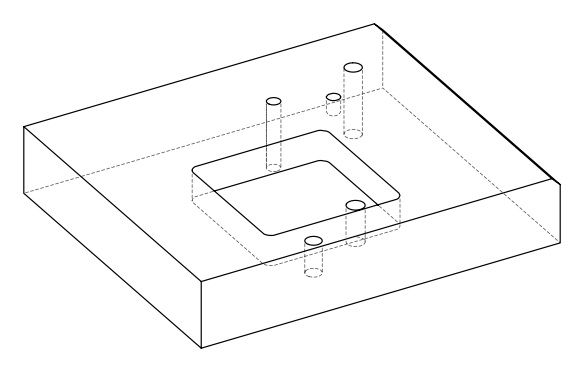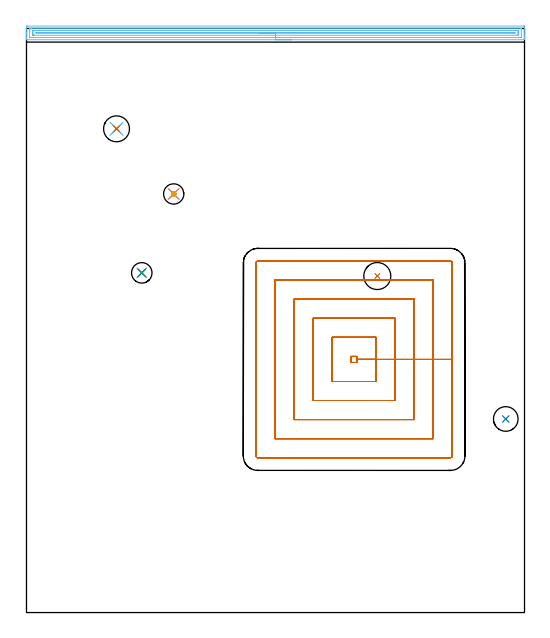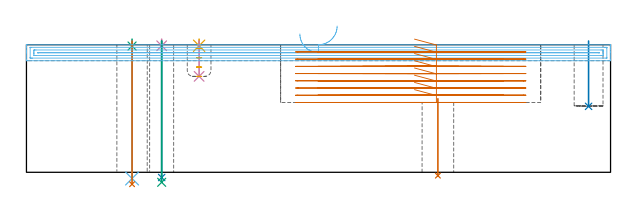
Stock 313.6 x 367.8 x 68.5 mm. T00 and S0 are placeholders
(PLAN: 13 operations, 10 tool changes, 38.8 min)
(1 INDEXABLE_INSERT_DRILL_THROUGH_HOLE_FROM_SOLID | STEP1HOLE | NXT0302_005 | 0.17 min | 15524 mm3)
(2 INDEXABLE_INSERT_DRILL_BLIND_HOLE_FROM_SOLID | STEP1POCKET | NXT0302_002 | 0.14 min | 6199 mm3)
(3 SPOT_DRILL | STEP1HOLE_1 | NXT0321_9005460120000 | 0.03 min | 2 mm3)
(4 SPOT_DRILL_1 | STEP1HOLE_2 | NXT0321_9005460120000 | 0.03 min | 3 mm3)
(5 SPOT_DRILL_2 | STEP1POCKET_1 | NXT0321_9005460120000 | 0.03 min | 1 mm3)
(6 DRILL_THROUGH_HOLE_INTO_CENTER | STEP1HOLE_1 | NXT0301_072 | 0.3 min | 5465 mm3)
(7 DRILL_TO_ENLARGE_THROUGH_HOLE | STEP1HOLE_1 | UGT0301_287 | 0.31 min | 8805 mm3)
(8 DRILL_THROUGH_HOLE_INTO_CENTER_1 | STEP1HOLE_2 | NXT0301_042 | 0.29 min | 2691 mm3)
(9 DRILL_TO_ENLARGE_THROUGH_HOLE_1 | STEP1HOLE_2 | UGT0301_237 | 0.31 min | 6238 mm3)
(10 DRILL_BLIND_HOLE_INTO_CENTER | STEP1POCKET_1 | NXT0301_089 | 0.08 min | 1695 mm3)
(11 MILL_ROUGH_BLIND_HOLE_CONTOUR | STEP1POCKET_1 | UGT0201_089 | Spiral | 0.22 min | 406 mm3)
(12 AREA_MILL | FG_CHAMFER_SURFACE | UGT0205_001 | 10.19 min | 11597 mm3)
(13 MILL_RECTANGULAR_POCKET | POCKET_RECTANGULAR_STRAIGHT | UGT0201_008 | Follow Part, ap 4, ae 75% | 26.69 min | 595774 mm3)
(TOOL NXT0302_005 | Index. Insert Drill 17mm [880-D1700L20-05] | D17 PA176 FL85 Z2)
(TOOL NXT0302_002 | Index. Insert Drill 15.5mm [880-D1550L20-05] | D15.5 PA176 FL78 Z2)
(TOOL NXT0321_9005460120000 | NC Spot Drill, 142deg, 12mm, Carbide, Uncoated | D12 PA142 FL30 Z2)
(TOOL NXT0301_072 | Carbide Drill 10.1mm [860.1-1010-051A1-MM 2214] | D10.1 PA140 FL71 Z2)
(TOOL UGT0301_287 | Twist Drill 16.3 mm | D16.3 PA118 FL125 Z2)
(TOOL NXT0301_042 | Carbide Drill 7.1mm [860.1-0710-057A1-MM 2214] | D7.1 PA140 FL85 Z2)
(TOOL UGT0301_237 | Twist Drill 12.9 mm | D12.9 PA118 FL97 Z2)
(TOOL NXT0301_089 | Carbide Drill 11.8mm [860.1-1180-035A1-MM 2214] | D11.8 PA140 FL55 Z2)
(TOOL UGT0201_089 | End mill 10 mm | D10 R3 FL22 Z4)
(TOOL UGT0205_001 | Chamfer Mill 20 x 3 x 45 deg. | D20 FL50 Z2)
(TOOL UGT0201_008 | End Mill 16 mm | D16 FL32 Z4)
(OP 1 INDEXABLE_INSERT_DRILL_THROUGH_HOLE_FROM_SOLID)
G17 G21 G94 G90
T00 M6
G54
G17 G0 G90 X220.9 Y211.9 S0 M3
G43 Z78.5 H1
G94 G81 G98 Z-1.797 F250. R39.5
G80
M5
M2
(OP 2 INDEXABLE_INSERT_DRILL_BLIND_HOLE_FROM_SOLID)
G17 G21 G94 G90
T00 M6
G54
G17 G0 G90 X301.8 Y121.9 S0 M3
G43 Z78.5 H1
G94 G81 G98 Z35.4 F250. R70.5
G80
M5
M2
(OP 3 SPOT_DRILL)
G17 G21 G94 G90
T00 M6
G54
G17 G0 G90 X56.7 Y304.6 S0 M3
G43 Z78.5 H0
G94 G81 G98 Z67.798 F250. R71.5
G80
M5
M2
(OP 4 SPOT_DRILL_1)
G17 G21 G94 G90
T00 M6
G54
G17 G0 G90 X72.6 Y213.9 S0 M3
G43 Z78.5 H0
G94 G81 G98 Z67.945 F250. R71.5
G80
M5
M2
(OP 5 SPOT_DRILL_2)
G17 G21 G94 G90
T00 M6
G54
G17 G0 G90 X92.7 Y263.6 S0 M3
G43 Z78.5 H0
G94 G81 G98 Z67.949 F250. R71.5
G80
M5
M2
(OP 6 DRILL_THROUGH_HOLE_INTO_CENTER)
G17 G21 G94 G90
T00 M6
G54
G17 G0 G90 X56.7 Y304.6 S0 M3
G43 Z78.5 H1
G94 G73 G98 Z-3.338 F250. Q8.98 R70.5
G80
M5
M2
(OP 7 DRILL_TO_ENLARGE_THROUGH_HOLE)
G17 G21 G94 G90
T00 M6
G54
G17 G0 G90 X56.7 Y304.6 S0 M3
G43 Z78.5 H0
G94 G73 G98 Z-6.397 F250. Q14.979 R70.5
G80
M5
M2
(OP 8 DRILL_THROUGH_HOLE_INTO_CENTER_1)
G17 G21 G94 G90
T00 M6
G54
G17 G0 G90 X72.6 Y213.9 S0 M3
G43 Z78.5 H1
G94 G73 G98 Z-2.792 F250. Q6.481 R70.5
G80
M5
M2
(OP 9 DRILL_TO_ENLARGE_THROUGH_HOLE_1)
G17 G21 G94 G90
T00 M6
G54
G17 G0 G90 X72.6 Y213.9 S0 M3
G43 Z78.5 H0
G94 G73 G98 Z-5.376 F250. Q12.313 R70.5
G80
M5
M2
(OP 10 DRILL_BLIND_HOLE_INTO_CENTER)
G17 G21 G94 G90
T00 M6
G54
G17 G0 G90 X92.7 Y263.6 S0 M3
G43 Z78.5 H1
G94 G81 G98 Z51.5 F250. R70.5
G80
M5
M2
(OP 11 MILL_ROUGH_BLIND_HOLE_CONTOUR)
G17 G21 G94 G90
T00 M6
G54
G17 G0 G90 X92.7 Y263.6 S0 M3
G43 Z78.5 H0
Z66.5
G94 G3 X93.334 Y264.366 R0.645 F250.
X92.438 Y264.975 R0.766
X91.325 Y263.338 R1.4
X92.438 Y264.975 R-1.4
X91.881 Y264.156 R0.7
X92.7 Y263.6 R0.7
G0 Z61.5
G3 X93.334 Y264.366 R0.645
X92.438 Y264.975 R0.766
X91.325 Y263.338 R1.4
X92.438 Y264.975 R-1.4
X91.881 Y264.156 R0.7
X92.7 Y263.6 R0.7
G0 Z56.5
G3 X93.334 Y264.366 R0.645
X92.438 Y264.975 R0.766
X91.325 Y263.338 R1.4
X92.438 Y264.975 R-1.4
X91.881 Y264.156 R0.7
X92.7 Y263.6 R0.7
G0 Z51.5
G3 X93.334 Y264.366 R0.645
X92.438 Y264.975 R0.766
X91.325 Y263.338 R1.4
X92.438 Y264.975 R-1.4
X91.881 Y264.156 R0.7
X92.7 Y263.6 R0.7
G0 Z78.5
M5
M2
(OP 12 AREA_MILL)
G17 G21 G94 G90
T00 M6
G54
G17 G0 G90 X166.8 Y360.7 S1061 M3
G43 Z78.5 H0
G94 G1 X166.762 Z77.628 F250.
X166.648 Z76.763
X166.459 Z75.912
X166.197 Z75.08
X165.863 Z74.274
X165.46 Z73.5
X164.992 Z72.764
X164.46 Z72.072
X163.871 Z71.429
X163.228 Z70.839
X162.536 Z70.308
X161.8 Z69.84
X161.026 Z69.437
X160.22 Z69.103
X159.388 Z68.841
X158.536 Z68.652
X157.672 Z68.538
X156.8 Z68.5
X0.16
X0.01 Y360.702 Z68.488
X0.002 Y360.829 Z68.364
X0. Y360.96 Z68.239
Y361.308 Z67.891
Y361.937 Z67.257
Y364.002 Z65.195
Y364.562 Z64.632
Y364.998 Z64.198
Y368.657 Z60.54
X0.003 Y368.938 Z60.259
X0.01 Y369.293 Z59.905
X0.24 Y369.297 Z59.901
X0.607 Y369.3 Z59.9
X312.993
X313.36 Y369.297 Z59.901
X313.59 Y369.293 Z59.905
X313.6 Y368.938 Z60.259
Y364.562 Z64.632
Y363.127 Z66.07
Y361.937 Z67.257
Y361.309 Z67.891
Y360.96 Z68.239
X313.598 Y360.829 Z68.364
X313.59 Y360.702 Z68.488
X313.44 Y360.7 Z68.5
X156.8
Y362.114 Z67.086
X2.392 Y362.115 Z67.085
X2.21 Y362.116 Z67.084
X2.047 Y362.12 Z67.08
X2.014 Y362.121 Z67.079
X2.008 Y362.142 Z67.058
X2.005 Y362.169 Z67.031
X2.001 Y362.32 Z66.88
X2. Y367.571 Z61.629
X2.002 Y367.7 Z61.5
X2.006 Y367.802 Z61.398
X2.01 Y367.868 Z61.332
X2.02 Y367.879 Z61.321
X2.037 Y367.88 Z61.32
X2.392 Y367.885 Z61.315
X2.572 Y367.886 Z61.314
X3.284
X311.208 Y367.885 Z61.315
X311.39 Y367.884 Z61.316
X311.553 Y367.88 Z61.32
X311.586 Y367.879 Z61.321
X311.592 Y367.858 Z61.342
X311.595 Y367.831 Z61.369
X311.599 Y367.68 Z61.521
X311.6 Y362.429 Z66.771
X311.598 Y362.3 Z66.9
X311.594 Y362.198 Z67.002
X311.59 Y362.132 Z67.068
X311.58 Y362.121 Z67.079
X311.563 Y362.12 Z67.08
X311.208 Y362.115 Z67.085
X311.028 Y362.114 Z67.086
X310.316
X156.8
Y363.528 Z65.672
X5.069 Y363.529 Z65.671
X4.337 Y363.53 Z65.67
X4.177 Y363.532 Z65.668
X4.024 Y363.535 Z65.665
X4.01 Y363.687 Z65.513
X4.003 Y363.857 Z65.343
X4. Y364.562 Z64.638
Y364.736 Z64.464
Y365.438 Z63.762
X4.001 Y365.61 Z63.59
X4.01 Y366.313 Z62.887
X4.022 Y366.465 Z62.735
X5.069 Y366.471 Z62.729
X308.531
X309.263 Y366.47 Z62.73
X309.423 Y366.468 Z62.732
X309.576 Y366.465 Z62.735
X309.59 Y366.313 Z62.887
X309.597 Y366.143 Z63.057
X309.6 Y365.438 Z63.762
Y365.264 Z63.936
Y364.562 Z64.638
X309.599 Y364.39 Z64.81
X309.59 Y363.687 Z65.513
X309.578 Y363.536 Z65.664
X308.531 Y363.529 Z65.671
X156.8 Y363.528 Z65.672
Y364.943 Z64.257
X6.291 Y364.944 Z64.256
X6.174 Y364.948 Z64.252
X6.01 Y364.957 Z64.243
X6.007 Y365. Z64.2
X6.01 Y365.043 Z64.157
X6.174 Y365.052 Z64.148
X6.291 Y365.057 Z64.143
X6.35
X307.309
X307.426 Y365.052 Z64.148
X307.59 Y365.043 Z64.157
X307.592 Y365. Z64.2
X307.59 Y364.957 Z64.243
X307.426 Y364.948 Z64.252
X307.309 Y364.944 Z64.256
X307.25 Y364.943 Z64.257
X156.8
X155.928 Z64.295
X155.064 Z64.409
X154.212 Z64.598
X153.38 Z64.86
X152.574 Z65.194
X151.8 Z65.597
X151.064 Z66.066
X150.372 Z66.597
X149.729 Z67.186
X149.14 Z67.829
X148.608 Z68.522
X148.14 Z69.257
X147.737 Z70.031
X147.403 Z70.837
X147.141 Z71.669
X146.952 Z72.521
X146.838 Z73.386
X146.8 Z74.257
G0 Z78.5
M5
M2
(OP 13 MILL_RECTANGULAR_POCKET)
G17 G21 G94 G90
T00 M6
G54
G17 G0 G90 X208.342 Y145.5 S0 M3
G43 Z78.5 H0
Z71.5
G94 G1 X220.1 Z68.349 F250.
Y159.4 Z64.625
X208.1
Y161.3 F500.
X204.5
Y157.5
X208.1
Y159.4
X220.1
Y173.3
X192.5
Y145.5
X220.1
Y159.4
X232.1
Y185.3
X180.5
Y133.5
X232.1
Y159.4
X244.1
Y197.3
X168.5
Y121.5
X244.1
Y159.4
X256.1
Y209.3
X156.5
Y109.5
X256.1
Y159.4
X268.1
Y220.1
G3 X266.9 Y221.3 R1.2
G1 X145.7
G3 X144.5 Y220.1 R1.2
G1 Y98.7
G3 X145.7 Y97.5 R1.2
G1 X266.9
G3 X268.1 Y98.7 R1.2
G1 Y159.4
Y160.4
G0 X208.342 Y145.5 Z67.625
G1 X220.1 Z64.474 F250.
Y159.4 Z60.75
X208.1
Y161.3 F500.
X204.5
Y157.5
X208.1
Y159.4
X220.1
Y173.3
X192.5
Y145.5
X220.1
Y159.4
X232.1
Y185.3
X180.5
Y133.5
X232.1
Y159.4
X244.1
Y197.3
X168.5
Y121.5
X244.1
Y159.4
X256.1
Y209.3
X156.5
Y109.5
X256.1
Y159.4
X268.1
Y220.1
G3 X266.9 Y221.3 R1.2
G1 X145.7
G3 X144.5 Y220.1 R1.2
G1 Y98.7
G3 X145.7 Y97.5 R1.2
G1 X266.9
G3 X268.1 Y98.7 R1.2
G1 Y159.4
Y160.4
G0 X208.342 Y145.5 Z63.75
G1 X220.1 Z60.599 F250.
Y159.4 Z56.875
X208.1
Y161.3 F500.
X204.5
Y157.5
X208.1
Y159.4
X220.1
Y173.3
X192.5
Y145.5
X220.1
Y159.4
X232.1
Y185.3
X180.5
Y133.5
X232.1
Y159.4
X244.1
Y197.3
X168.5
Y121.5
X244.1
Y159.4
X256.1
Y209.3
X156.5
Y109.5
X256.1
Y159.4
X268.1
Y220.1
G3 X266.9 Y221.3 R1.2
G1 X145.7
G3 X144.5 Y220.1 R1.2
G1 Y98.7
G3 X145.7 Y97.5 R1.2
G1 X266.9
G3 X268.1 Y98.7 R1.2
G1 Y159.4
Y160.4
G0 X208.342 Y145.5 Z59.875
G1 X220.1 Z56.724 F250.
Y159.4 Z53.
X208.1
Y161.3 F500.
X204.5
Y157.5
X208.1
Y159.4
X220.1
Y173.3
X192.5
Y145.5
X220.1
Y159.4
X232.1
Y185.3
X180.5
Y133.5
X232.1
Y159.4
X244.1
Y197.3
X168.5
Y121.5
X244.1
Y159.4
X256.1
Y209.3
X156.5
Y109.5
X256.1
Y159.4
X268.1
Y220.1
G3 X266.9 Y221.3 R1.2
G1 X145.7
G3 X144.5 Y220.1 R1.2
G1 Y98.7
G3 X145.7 Y97.5 R1.2
G1 X266.9
G3 X268.1 Y98.7 R1.2
G1 Y159.4
Y160.4
G0 X208.342 Y145.5 Z56.
G1 X220.1 Z52.849 F250.
Y159.4 Z49.125
X208.1
Y161.3 F500.
X204.5
Y157.5
X208.1
Y159.4
X220.1
Y173.3
X192.5
Y145.5
X220.1
Y159.4
X232.1
Y185.3
X180.5
Y133.5
X232.1
Y159.4
X244.1
Y197.3
X168.5
Y121.5
X244.1
Y159.4
X256.1
Y209.3
X156.5
Y109.5
X256.1
Y159.4
X268.1
Y220.1
G3 X266.9 Y221.3 R1.2
G1 X145.7
G3 X144.5 Y220.1 R1.2
G1 Y98.7
G3 X145.7 Y97.5 R1.2
G1 X266.9
G3 X268.1 Y98.7 R1.2
G1 Y159.4
Y160.4
G0 X208.342 Y145.5 Z52.125
G1 X220.1 Z48.974 F250.
Y159.4 Z45.25
X208.1
Y161.3 F500.
X204.5
Y157.5
X208.1
Y159.4
X220.1
Y173.3
X192.5
Y145.5
X220.1
Y159.4
X232.1
Y185.3
X180.5
Y133.5
X232.1
Y159.4
X244.1
Y197.3
X168.5
Y121.5
X244.1
Y159.4
X256.1
Y209.3
X156.5
Y109.5
X256.1
Y159.4
X268.1
Y220.1
G3 X266.9 Y221.3 R1.2
G1 X145.7
G3 X144.5 Y220.1 R1.2
G1 Y98.7
G3 X145.7 Y97.5 R1.2
G1 X266.9
G3 X268.1 Y98.7 R1.2
G1 Y159.4
Y160.4
G0 X208.342 Y145.5 Z48.25
G1 X220.1 Z45.099 F250.
Y159.4 Z41.375
X208.1
Y161.3 F500.
X204.5
Y157.5
X208.1
Y159.4
X220.1
Y173.3
X192.5
Y145.5
X220.1
Y159.4
X232.1
Y185.3
X180.5
Y133.5
X232.1
Y159.4
X244.1
Y197.3
X168.5
Y121.5
X244.1
Y159.4
X256.1
Y209.3
X156.5
Y109.5
X256.1
Y159.4
X268.1
Y220.1
G3 X266.9 Y221.3 R1.2
G1 X145.7
G3 X144.5 Y220.1 R1.2
G1 Y98.7
G3 X145.7 Y97.5 R1.2
G1 X266.9
G3 X268.1 Y98.7 R1.2
G1 Y159.4
Y160.4
G0 X208.342 Y145.5 Z44.375
G1 X220.1 Z41.224 F250.
Y159.4 Z37.5
X208.1
Y161.3 F500.
X204.5
Y157.5
X208.1
Y159.4
X220.1
Y173.3
X192.5
Y145.5
X220.1
Y159.4
X232.1
Y185.3
X180.5
Y133.5
X232.1
Y159.4
X244.1
Y197.3
X168.5
Y121.5
X244.1
Y159.4
X256.1
Y209.3
X156.5
Y109.5
X256.1
Y159.4
X268.1
Y220.1
G3 X266.9 Y221.3 R1.2
G1 X145.7
G3 X144.5 Y220.1 R1.2
G1 Y98.7
G3 X145.7 Y97.5 R1.2
G1 X266.9
G3 X268.1 Y98.7 R1.2
G1 Y159.4
Y160.4
G0 Z78.5
M5
M2
